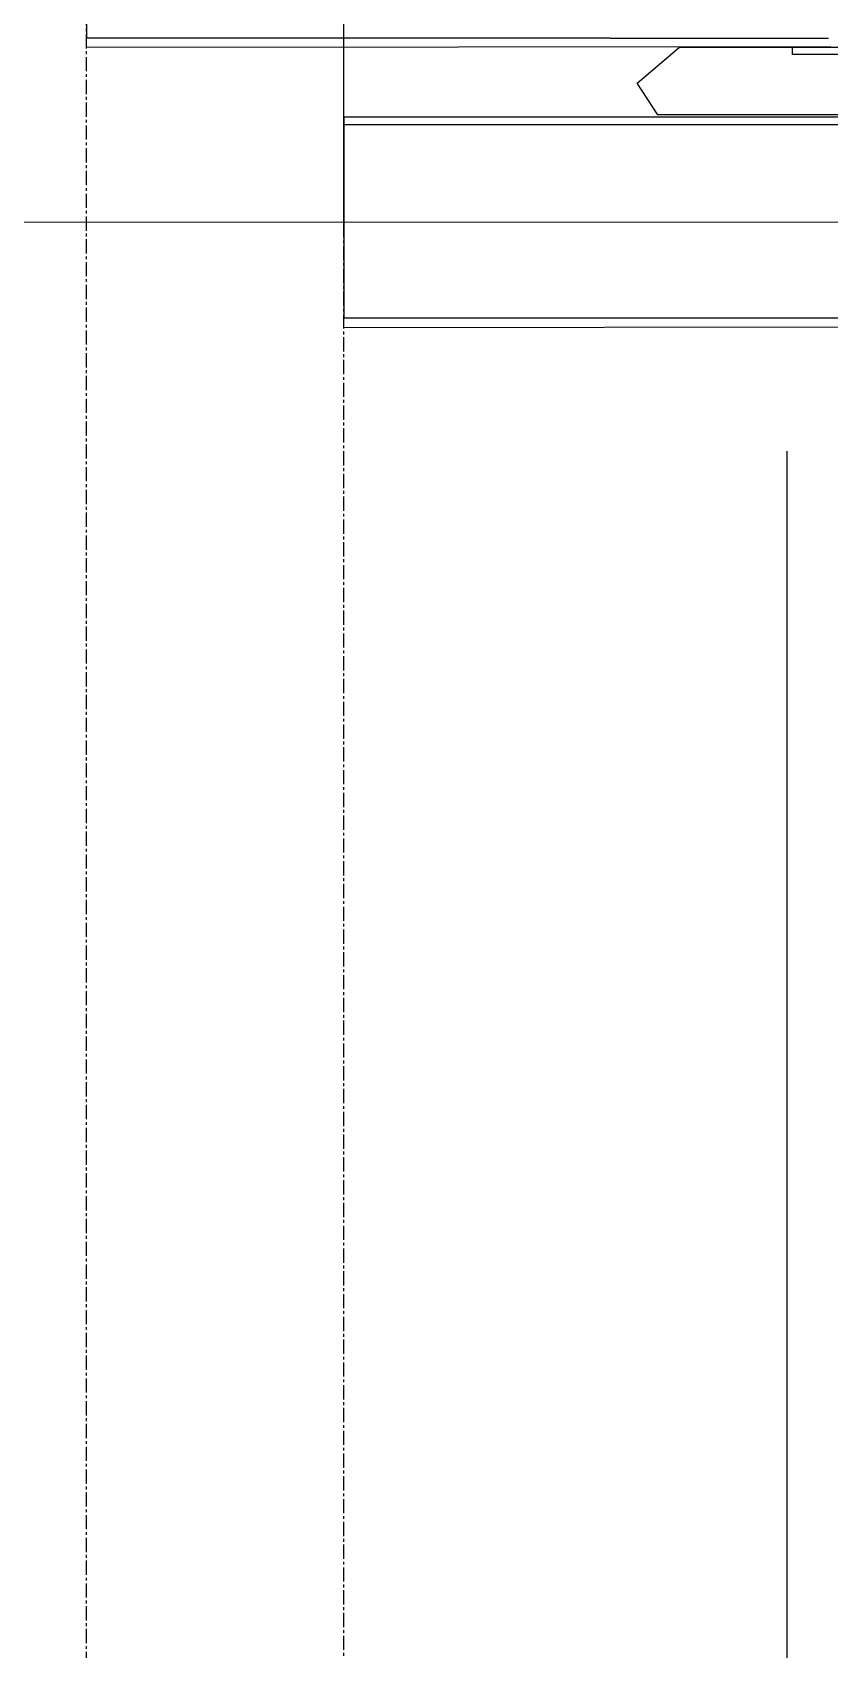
# Model space of a CAD drawing. Header units: millimetres. Extents: x 13669 to 217197, y -88248 to 24578.
# Drawn here: x 61914 to 63692, y -60813 to -57207 of the extents above; entities that cross this region are included whole.
import ezdxf

# ---------------------------------------------------------------- set-up
doc = ezdxf.new("R2010")
doc.units = ezdxf.units.MM
doc.linetypes.add('CENTER', pattern=[50.8, 31.75, -6.35, 6.35, -6.35])
doc.linetypes.add('CENTER2', pattern=[1.125, 0.75, -0.125, 0.125, -0.125])
for name, color, linetype in [('Tx-EJES', 1, 'CENTER'), ('Tx_M_EQUIPOS', 4, 'Continuous'), ('Tx_TEXTOS 2.5', 3, 'Continuous')]:
    doc.layers.add(name, color=color, linetype=linetype)
doc.layers.add('Tx_EJES', color=1, linetype='CENTER2', lineweight=5)
doc.styles.add('Tx_texto', font='romans.shx')

# ---------------------------------------------------------------- blocks, each defined once
blk = doc.blocks.new('A$Cb393e613')
blk.add_line((4410.8, 30617.7), (4410.8, 32117.7))
at = {"layer": 'Tx-EJES'}
blk.add_line((4410.8, 16207.3), (4410.8, 32117.4), dxfattribs=at)
at = {"layer": 'Tx_EJES'}
blk.add_line((11060.3, 30617.7), (0, 30617.7), dxfattribs=at)
at = {"layer": 'Tx_M_EQUIPOS'}
for p, q in [((5579, 30852.2), (4410.8, 30852.2)), ((4410.8, 30852.2), (4410.8, 30403.8)), ((5579, 30834.9), (4410.8, 30834.9)), ((5579, 30403.8), (4410.8, 30403.8)), ((4410.8, 30383.2), (4410.8, 30403.8)), ((4410.8, 30383.2), (6070.3, 30384.7))]:
    blk.add_line(p, q, dxfattribs=at)
at = {"layer": 'Tx_TEXTOS 2.5', "style": 'Tx_texto', "width": 0.7}
for p in [(6234.9, 20825.2), (6375.1, 20825.2)]:
    blk.add_attdef('1:50', p, '', height=125, dxfattribs=at)

msp = doc.modelspace()

# ---------------------------------------------------------------- block references
msp.add_blockref('A$Cb393e613', (58198.3266401, -88247.7902922))

# ---------------------------------------------------------------- next in the draw order: linework, layer by layer
msp.add_line((63597.4744283, -83118.4535441), (63597.4744283, -58140.6001647))
at = {"layer": 'Tx-EJES'}
msp.add_line((62034.974428, -71415.7573875), (62034.974428, -55505.6791276), dxfattribs=at)
at = {"layer": 'Tx_M_EQUIPOS'}
for p, q in [((62034.974428, -56770.8560056), (62034.974428, -57219.2560054)), ((63203.1744281, -57219.2560054), (62034.974428, -57219.2560054)), ((62034.974428, -57239.8560054), (62034.974428, -57219.2560054)), ((63203.1744281, -57219.2560054), (63690.023303, -57219.2560054)), ((62034.974428, -57239.8560054), (63694.4744281, -57238.3560056))]:
    msp.add_line(p, q, dxfattribs=at)
msp.add_lwpolyline([(63357.383308, -57239.8560054), (63808.1744281, -57239.8560054), (63823.1744281, -57254.8560054), (63823.1744281, -57390.3860793), (63309.1187757, -57390.3860793), (63263.2905054, -57319.9888517), (63357.383308, -57239.8560054)], dxfattribs=at)
msp.add_lwpolyline([(63609.4744282, -57239.8560055), (64059.4744279, -57239.8560055), (64059.4744279, -57255.6560055), (63609.4744282, -57255.6560055)], close=True, dxfattribs=at)

doc.saveas('drawing.dxf')
